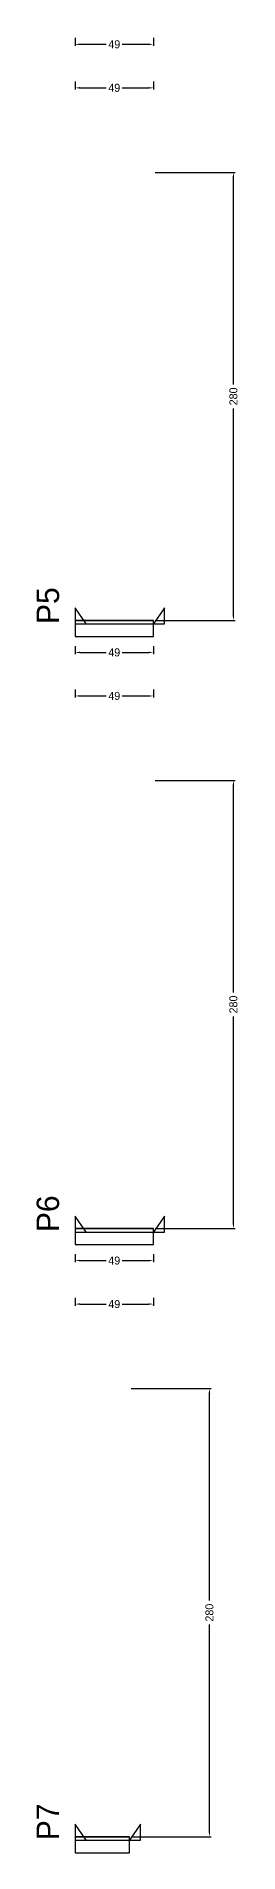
# Model space of a CAD drawing. Header units: centimetres. Extents: x -10500 to 4102, y -9886 to 295.
# Drawn here: x 3976 to 4102, y -2288 to -1153 of the extents above; entities that cross this region are included whole.
import ezdxf

# ---------------------------------------------------------------- set-up
doc = ezdxf.new("R2010")
doc.units = ezdxf.units.CM
for name, color, linetype in [('NOMENCLATURA', 7, 'Continuous'), ('SARR_2.2x10', 60, 'Continuous'), ('SARR_2.2x7', 40, 'Continuous')]:
    doc.layers.add(name, color=color, linetype=linetype)
doc.dimstyles.new('PAINEL-NOVA', dxfattribs={"dimtxt": 5, "dimasz": 3, "dimexe": 1, "dimexo": 1, "dimgap": 1, "dimtad": 1, "dimcen": 2.5, "dimazin": 3, "dimtfac": 1, "dimtmove": 0, "dimatfit": 3})

# ---------------------------------------------------------------- blocks, each defined once
blk = doc.blocks.new('_CLOSEDFILLED')
at = {"color": 0, "linetype": 'BYBLOCK'}
blk.add_solid([(-1, 0.16), (0, 0), (-1, -0.16)], dxfattribs=at)
blk = doc.blocks.new('*D99')
for p, q in [((4000, -1153.8), (4000, -1158.8)), ((4049, -1153.8), (4049, -1158.8)), ((4003, -1157.8), (4019.5, -1157.8)), ((4029.5, -1157.8), (4046, -1157.8))]:
    blk.add_line(p, q)
at = {"layer": 'Defpoints'}
for p in [(4000, -1152.8), (4049, -1152.8), (4000, -1157.8)]:
    blk.add_point(p, dxfattribs=at)
at = {"layer": 'SARR_2.2x10', "xscale": 3, "yscale": 3, "rotation": 180}
blk.add_blockref('_CLOSEDFILLED', (4000, -1157.8), dxfattribs=at)
at = {"layer": 'SARR_2.2x10', "xscale": 3, "yscale": 3}
blk.add_blockref('_CLOSEDFILLED', (4049, -1157.8), dxfattribs=at)
at = {"layer": 'SARR_2.2x10', "insert": (4024.5, -1157.8), "char_height": 5, "attachment_point": 5}
blk.add_mtext('49', dxfattribs=at)
blk = doc.blocks.new('*D104')
for p, q in [((4000, -1181), (4000, -1186)), ((4003, -1185), (4019.5, -1185)), ((4029.5, -1185), (4046, -1185)), ((4049, -1181), (4049, -1186))]:
    blk.add_line(p, q)
at = {"layer": 'Defpoints'}
for p in [(4000, -1180), (4049, -1180), (4000, -1185)]:
    blk.add_point(p, dxfattribs=at)
at = {"layer": 'SARR_2.2x10', "xscale": 3, "yscale": 3, "rotation": 180}
blk.add_blockref('_CLOSEDFILLED', (4000, -1185), dxfattribs=at)
at = {"layer": 'SARR_2.2x10', "xscale": 3, "yscale": 3}
blk.add_blockref('_CLOSEDFILLED', (4049, -1185), dxfattribs=at)
at = {"layer": 'SARR_2.2x10', "insert": (4024.5, -1185), "char_height": 5, "attachment_point": 5}
blk.add_mtext('49', dxfattribs=at)
blk = doc.blocks.new('*D125')
for p, q in [((4000, -1533.8), (4000, -1538.8)), ((4003, -1537.8), (4019.5, -1537.8)), ((4029.5, -1537.8), (4046, -1537.8)), ((4049, -1533.8), (4049, -1538.8))]:
    blk.add_line(p, q)
at = {"layer": 'Defpoints'}
for p in [(4000, -1532.8), (4000, -1537.8), (4049, -1532.8)]:
    blk.add_point(p, dxfattribs=at)
at = {"layer": 'SARR_2.2x10', "xscale": 3, "yscale": 3, "rotation": 180}
blk.add_blockref('_CLOSEDFILLED', (4000, -1537.8), dxfattribs=at)
at = {"layer": 'SARR_2.2x10', "xscale": 3, "yscale": 3}
blk.add_blockref('_CLOSEDFILLED', (4049, -1537.8), dxfattribs=at)
at = {"layer": 'SARR_2.2x10', "insert": (4024.5, -1537.8), "char_height": 5, "attachment_point": 5}
blk.add_mtext('49', dxfattribs=at)
blk = doc.blocks.new('*D126')
for p, q in [((4050, -1237.8), (4100, -1237.8)), ((4099, -1370.3), (4099, -1240.8)), ((4099, -1514.8), (4099, -1385.3)), ((4050, -1517.8), (4100, -1517.8))]:
    blk.add_line(p, q)
at = {"layer": 'Defpoints'}
for p in [(4049, -1237.8), (4049, -1517.8), (4099, -1517.8)]:
    blk.add_point(p, dxfattribs=at)
at = {"layer": 'SARR_2.2x10', "xscale": 3, "yscale": 3}
for p, rotation in [((4099, -1237.8), 90), ((4099, -1517.8), 270)]:
    blk.add_blockref('_CLOSEDFILLED', p, dxfattribs=dict(at, rotation=rotation))
at = {"layer": 'SARR_2.2x10', "insert": (4099, -1377.8), "char_height": 5, "attachment_point": 5, "rotation": 90}
blk.add_mtext('280', dxfattribs=at)
blk = doc.blocks.new('*D127')
for p, q in [((4050, -1237.8), (4100, -1237.8)), ((4099, -1370.3), (4099, -1240.8)), ((4099, -1514.8), (4099, -1385.3)), ((4050, -1517.8), (4100, -1517.8))]:
    blk.add_line(p, q)
at = {"layer": 'Defpoints'}
for p in [(4049, -1237.8), (4049, -1517.8), (4099, -1517.8)]:
    blk.add_point(p, dxfattribs=at)
at = {"layer": 'SARR_2.2x10', "xscale": 3, "yscale": 3}
for p, rotation in [((4099, -1237.8), 90), ((4099, -1517.8), 270)]:
    blk.add_blockref('_CLOSEDFILLED', p, dxfattribs=dict(at, rotation=rotation))
at = {"layer": 'SARR_2.2x10', "insert": (4099, -1377.8), "char_height": 5, "attachment_point": 5, "rotation": 90}
blk.add_mtext('280', dxfattribs=at)
blk = doc.blocks.new('*D128')
for p, q in [((4050, -1237.8), (4100, -1237.8)), ((4099, -1370.3), (4099, -1240.8)), ((4099, -1514.8), (4099, -1385.3)), ((4050, -1517.8), (4100, -1517.8))]:
    blk.add_line(p, q)
at = {"layer": 'Defpoints'}
for p in [(4049, -1237.8), (4049, -1517.8), (4099, -1517.8)]:
    blk.add_point(p, dxfattribs=at)
at = {"layer": 'SARR_2.2x10', "xscale": 3, "yscale": 3}
for p, rotation in [((4099, -1237.8), 90), ((4099, -1517.8), 270)]:
    blk.add_blockref('_CLOSEDFILLED', p, dxfattribs=dict(at, rotation=rotation))
at = {"layer": 'SARR_2.2x10', "insert": (4099, -1377.8), "char_height": 5, "attachment_point": 5, "rotation": 90}
blk.add_mtext('280', dxfattribs=at)
blk = doc.blocks.new('*D129')
for p, q in [((4050, -1237.8), (4100, -1237.8)), ((4099, -1370.3), (4099, -1240.8)), ((4099, -1514.8), (4099, -1385.3)), ((4050, -1517.8), (4100, -1517.8))]:
    blk.add_line(p, q)
at = {"layer": 'Defpoints'}
for p in [(4049, -1237.8), (4049, -1517.8), (4099, -1517.8)]:
    blk.add_point(p, dxfattribs=at)
at = {"layer": 'SARR_2.2x10', "xscale": 3, "yscale": 3}
for p, rotation in [((4099, -1237.8), 90), ((4099, -1517.8), 270)]:
    blk.add_blockref('_CLOSEDFILLED', p, dxfattribs=dict(at, rotation=rotation))
at = {"layer": 'SARR_2.2x10', "insert": (4099, -1377.8), "char_height": 5, "attachment_point": 5, "rotation": 90}
blk.add_mtext('280', dxfattribs=at)
blk = doc.blocks.new('*D130')
for p, q in [((4000, -1561), (4000, -1566)), ((4003, -1565), (4019.5, -1565)), ((4029.5, -1565), (4046, -1565)), ((4049, -1561), (4049, -1566))]:
    blk.add_line(p, q)
at = {"layer": 'Defpoints'}
for p in [(4000, -1560), (4000, -1565), (4049, -1560)]:
    blk.add_point(p, dxfattribs=at)
at = {"layer": 'SARR_2.2x10', "xscale": 3, "yscale": 3, "rotation": 180}
blk.add_blockref('_CLOSEDFILLED', (4000, -1565), dxfattribs=at)
at = {"layer": 'SARR_2.2x10', "xscale": 3, "yscale": 3}
blk.add_blockref('_CLOSEDFILLED', (4049, -1565), dxfattribs=at)
at = {"layer": 'SARR_2.2x10', "insert": (4024.5, -1565), "char_height": 5, "attachment_point": 5}
blk.add_mtext('49', dxfattribs=at)
blk = doc.blocks.new('GRA-E')
at = {"layer": 'SARR_2.2x7'}
blk.add_lwpolyline([(0, 0), (7, 0), (0, 10)], close=True, dxfattribs=at)
blk = doc.blocks.new('GRA-D')
at = {"layer": 'SARR_2.2x7'}
blk.add_lwpolyline([(0, 0), (7, 0), (7, 10)], close=True, dxfattribs=at)
blk = doc.blocks.new('*D151')
for p, q in [((4000, -1913.8), (4000, -1918.8)), ((4003, -1917.8), (4019.5, -1917.8)), ((4029.5, -1917.8), (4046, -1917.8)), ((4049, -1913.8), (4049, -1918.8))]:
    blk.add_line(p, q)
at = {"layer": 'Defpoints'}
for p in [(4000, -1912.8), (4000, -1917.8), (4049, -1912.8)]:
    blk.add_point(p, dxfattribs=at)
at = {"layer": 'SARR_2.2x10', "xscale": 3, "yscale": 3, "rotation": 180}
blk.add_blockref('_CLOSEDFILLED', (4000, -1917.8), dxfattribs=at)
at = {"layer": 'SARR_2.2x10', "xscale": 3, "yscale": 3}
blk.add_blockref('_CLOSEDFILLED', (4049, -1917.8), dxfattribs=at)
at = {"layer": 'SARR_2.2x10', "insert": (4024.5, -1917.8), "char_height": 5, "attachment_point": 5}
blk.add_mtext('49', dxfattribs=at)
blk = doc.blocks.new('*D152')
for p, q in [((4050, -1617.8), (4100, -1617.8)), ((4099, -1750.3), (4099, -1620.8)), ((4099, -1894.8), (4099, -1765.3)), ((4050, -1897.8), (4100, -1897.8))]:
    blk.add_line(p, q)
at = {"layer": 'Defpoints'}
for p in [(4049, -1617.8), (4049, -1897.8), (4099, -1897.8)]:
    blk.add_point(p, dxfattribs=at)
at = {"layer": 'SARR_2.2x10', "xscale": 3, "yscale": 3}
for p, rotation in [((4099, -1617.8), 90), ((4099, -1897.8), 270)]:
    blk.add_blockref('_CLOSEDFILLED', p, dxfattribs=dict(at, rotation=rotation))
at = {"layer": 'SARR_2.2x10', "insert": (4099, -1757.8), "char_height": 5, "attachment_point": 5, "rotation": 90}
blk.add_mtext('280', dxfattribs=at)
blk = doc.blocks.new('*D153')
for p, q in [((4050, -1617.8), (4100, -1617.8)), ((4099, -1750.3), (4099, -1620.8)), ((4099, -1894.8), (4099, -1765.3)), ((4050, -1897.8), (4100, -1897.8))]:
    blk.add_line(p, q)
at = {"layer": 'Defpoints'}
for p in [(4049, -1617.8), (4049, -1897.8), (4099, -1897.8)]:
    blk.add_point(p, dxfattribs=at)
at = {"layer": 'SARR_2.2x10', "xscale": 3, "yscale": 3}
for p, rotation in [((4099, -1617.8), 90), ((4099, -1897.8), 270)]:
    blk.add_blockref('_CLOSEDFILLED', p, dxfattribs=dict(at, rotation=rotation))
at = {"layer": 'SARR_2.2x10', "insert": (4099, -1757.8), "char_height": 5, "attachment_point": 5, "rotation": 90}
blk.add_mtext('280', dxfattribs=at)
blk = doc.blocks.new('*D154')
for p, q in [((4050, -1617.8), (4100, -1617.8)), ((4099, -1750.3), (4099, -1620.8)), ((4099, -1894.8), (4099, -1765.3)), ((4050, -1897.8), (4100, -1897.8))]:
    blk.add_line(p, q)
at = {"layer": 'Defpoints'}
for p in [(4049, -1617.8), (4049, -1897.8), (4099, -1897.8)]:
    blk.add_point(p, dxfattribs=at)
at = {"layer": 'SARR_2.2x10', "xscale": 3, "yscale": 3}
for p, rotation in [((4099, -1617.8), 90), ((4099, -1897.8), 270)]:
    blk.add_blockref('_CLOSEDFILLED', p, dxfattribs=dict(at, rotation=rotation))
at = {"layer": 'SARR_2.2x10', "insert": (4099, -1757.8), "char_height": 5, "attachment_point": 5, "rotation": 90}
blk.add_mtext('280', dxfattribs=at)
blk = doc.blocks.new('*D155')
for p, q in [((4050, -1617.8), (4100, -1617.8)), ((4099, -1750.3), (4099, -1620.8)), ((4099, -1894.8), (4099, -1765.3)), ((4050, -1897.8), (4100, -1897.8))]:
    blk.add_line(p, q)
at = {"layer": 'Defpoints'}
for p in [(4049, -1617.8), (4049, -1897.8), (4099, -1897.8)]:
    blk.add_point(p, dxfattribs=at)
at = {"layer": 'SARR_2.2x10', "xscale": 3, "yscale": 3}
for p, rotation in [((4099, -1617.8), 90), ((4099, -1897.8), 270)]:
    blk.add_blockref('_CLOSEDFILLED', p, dxfattribs=dict(at, rotation=rotation))
at = {"layer": 'SARR_2.2x10', "insert": (4099, -1757.8), "char_height": 5, "attachment_point": 5, "rotation": 90}
blk.add_mtext('280', dxfattribs=at)
blk = doc.blocks.new('*D156')
for p, q in [((4000, -1941), (4000, -1946)), ((4003, -1945), (4019.5, -1945)), ((4029.5, -1945), (4046, -1945)), ((4049, -1941), (4049, -1946))]:
    blk.add_line(p, q)
at = {"layer": 'Defpoints'}
for p in [(4000, -1940), (4049, -1940), (4000, -1945)]:
    blk.add_point(p, dxfattribs=at)
at = {"layer": 'SARR_2.2x10', "xscale": 3, "yscale": 3, "rotation": 180}
blk.add_blockref('_CLOSEDFILLED', (4000, -1945), dxfattribs=at)
at = {"layer": 'SARR_2.2x10', "xscale": 3, "yscale": 3}
blk.add_blockref('_CLOSEDFILLED', (4049, -1945), dxfattribs=at)
at = {"layer": 'SARR_2.2x10', "insert": (4024.5, -1945), "char_height": 5, "attachment_point": 5}
blk.add_mtext('49', dxfattribs=at)
blk = doc.blocks.new('*D178')
for p, q in [((4035, -1997.8), (4085, -1997.8)), ((4084, -2130.3), (4084, -2000.8)), ((4084, -2274.8), (4084, -2145.3)), ((4035, -2277.8), (4085, -2277.8))]:
    blk.add_line(p, q)
at = {"layer": 'Defpoints'}
for p in [(4034, -1997.8), (4034, -2277.8), (4084, -2277.8)]:
    blk.add_point(p, dxfattribs=at)
at = {"layer": 'SARR_2.2x10', "xscale": 3, "yscale": 3}
for p, rotation in [((4084, -1997.8), 90), ((4084, -2277.8), 270)]:
    blk.add_blockref('_CLOSEDFILLED', p, dxfattribs=dict(at, rotation=rotation))
at = {"layer": 'SARR_2.2x10', "insert": (4084, -2137.8), "char_height": 5, "attachment_point": 5, "rotation": 90}
blk.add_mtext('280', dxfattribs=at)
blk = doc.blocks.new('*D179')
for p, q in [((4035, -1997.8), (4085, -1997.8)), ((4084, -2130.3), (4084, -2000.8)), ((4084, -2274.8), (4084, -2145.3)), ((4035, -2277.8), (4085, -2277.8))]:
    blk.add_line(p, q)
at = {"layer": 'Defpoints'}
for p in [(4034, -1997.8), (4034, -2277.8), (4084, -2277.8)]:
    blk.add_point(p, dxfattribs=at)
at = {"layer": 'SARR_2.2x10', "xscale": 3, "yscale": 3}
for p, rotation in [((4084, -1997.8), 90), ((4084, -2277.8), 270)]:
    blk.add_blockref('_CLOSEDFILLED', p, dxfattribs=dict(at, rotation=rotation))
at = {"layer": 'SARR_2.2x10', "insert": (4084, -2137.8), "char_height": 5, "attachment_point": 5, "rotation": 90}
blk.add_mtext('280', dxfattribs=at)
blk = doc.blocks.new('*D180')
for p, q in [((4035, -1997.8), (4085, -1997.8)), ((4084, -2130.3), (4084, -2000.8)), ((4084, -2274.8), (4084, -2145.3)), ((4035, -2277.8), (4085, -2277.8))]:
    blk.add_line(p, q)
at = {"layer": 'Defpoints'}
for p in [(4034, -1997.8), (4034, -2277.8), (4084, -2277.8)]:
    blk.add_point(p, dxfattribs=at)
at = {"layer": 'SARR_2.2x10', "xscale": 3, "yscale": 3}
for p, rotation in [((4084, -1997.8), 90), ((4084, -2277.8), 270)]:
    blk.add_blockref('_CLOSEDFILLED', p, dxfattribs=dict(at, rotation=rotation))
at = {"layer": 'SARR_2.2x10', "insert": (4084, -2137.8), "char_height": 5, "attachment_point": 5, "rotation": 90}
blk.add_mtext('280', dxfattribs=at)
blk = doc.blocks.new('*D181')
for p, q in [((4035, -1997.8), (4085, -1997.8)), ((4084, -2130.3), (4084, -2000.8)), ((4084, -2274.8), (4084, -2145.3)), ((4035, -2277.8), (4085, -2277.8))]:
    blk.add_line(p, q)
at = {"layer": 'Defpoints'}
for p in [(4034, -1997.8), (4034, -2277.8), (4084, -2277.8)]:
    blk.add_point(p, dxfattribs=at)
at = {"layer": 'SARR_2.2x10', "xscale": 3, "yscale": 3}
for p, rotation in [((4084, -1997.8), 90), ((4084, -2277.8), 270)]:
    blk.add_blockref('_CLOSEDFILLED', p, dxfattribs=dict(at, rotation=rotation))
at = {"layer": 'SARR_2.2x10', "insert": (4084, -2137.8), "char_height": 5, "attachment_point": 5, "rotation": 90}
blk.add_mtext('280', dxfattribs=at)

msp = doc.modelspace()

# ---------------------------------------------------------------- linework, layer by layer
at = {"layer": 'SARR_2.2x10'}
for p, q in [((4049, -1517.8), (4000, -1517.8)), ((4000, -1517.8), (4000, -1527.8)), ((4049, -1527.8), (4049, -1517.8)), ((4000, -1527.8), (4049, -1527.8)), ((4049, -1897.8), (4000, -1897.8)), ((4000, -1897.8), (4000, -1907.8)), ((4049, -1907.8), (4049, -1897.8)), ((4000, -1907.8), (4049, -1907.8)), ((4034, -2277.8), (4000, -2277.8)), ((4000, -2277.8), (4000, -2287.8)), ((4034, -2287.8), (4034, -2277.8)), ((4000, -2287.8), (4034, -2287.8))]:
    msp.add_line(p, q, dxfattribs=at)
at = {"layer": 'SARR_2.2x7'}
for p, q in [((4049, -1517.8), (4000, -1517.8)), ((4000, -1517.8), (4000, -1520)), ((4000, -1517.8), (4007, -1517.8)), ((4000, -1517.8), (4007, -1517.8)), ((4000, -1517.8), (4007, -1517.8)), ((4000, -1517.8), (4007, -1517.8)), ((4000, -1520), (4049, -1520)), ((4007, -1517.8), (4049, -1517.8)), ((4007, -1517.8), (4049, -1517.8)), ((4007, -1517.8), (4049, -1517.8)), ((4007, -1517.8), (4049, -1517.8)), ((4049, -1520), (4049, -1517.8)), ((4049, -1897.8), (4000, -1897.8)), ((4000, -1897.8), (4000, -1900)), ((4000, -1897.8), (4007, -1897.8)), ((4000, -1897.8), (4007, -1897.8)), ((4000, -1897.8), (4007, -1897.8)), ((4000, -1897.8), (4007, -1897.8)), ((4000, -1900), (4049, -1900)), ((4007, -1897.8), (4049, -1897.8)), ((4007, -1897.8), (4049, -1897.8)), ((4007, -1897.8), (4049, -1897.8)), ((4007, -1897.8), (4049, -1897.8)), ((4049, -1900), (4049, -1897.8)), ((4034, -2277.8), (4000, -2277.8)), ((4000, -2277.8), (4000, -2280)), ((4000, -2277.8), (4007, -2277.8)), ((4000, -2277.8), (4007, -2277.8)), ((4000, -2277.8), (4007, -2277.8)), ((4000, -2277.8), (4007, -2277.8)), ((4000, -2280), (4034, -2280)), ((4007, -2277.8), (4034, -2277.8)), ((4007, -2277.8), (4034, -2277.8)), ((4007, -2277.8), (4034, -2277.8)), ((4007, -2277.8), (4034, -2277.8)), ((4034, -2280), (4034, -2277.8))]:
    msp.add_line(p, q, dxfattribs=at)

# ---------------------------------------------------------------- block references
for name, p in [('GRA-E', (4000, -1520)), ('GRA-D', (4049, -1520)), ('GRA-E', (4000, -1900)), ('GRA-D', (4049, -1900)), ('GRA-E', (4000, -2280)), ('GRA-D', (4034, -2280))]:
    msp.add_blockref(name, p, dxfattribs=at)

# ---------------------------------------------------------------- texts
at = {"layer": 'NOMENCLATURA'}
for s, p in [('P5', (3990, -1520)), ('P6', (3990, -1900)), ('P7', (3990, -2280))]:
    msp.add_text(s, height=14, rotation=90, dxfattribs=at).set_placement(p)

# ---------------------------------------------------------------- dimensions: what is measured, and where the dimension line sits
at = {"layer": 'SARR_2.2x10'}
for base, p1, p2, picture, middle in [((4000, -1157.8), (4000, -1152.8), (4049, -1152.8), '*D99', (4024.5, -1157.8)), ((4000, -1185), (4000, -1180), (4049, -1180), '*D104', (4024.5, -1185)), ((4000, -1537.8), (4000, -1532.8), (4049, -1532.8), '*D125', (4024.5, -1537.8)), ((4000, -1565), (4000, -1560), (4049, -1560), '*D130', (4024.5, -1565)), ((4000, -1917.8), (4000, -1912.8), (4049, -1912.8), '*D151', (4024.5, -1917.8)), ((4000, -1945), (4000, -1940), (4049, -1940), '*D156', (4024.5, -1945))]:
    dim = msp.add_linear_dim(base=base, p1=p1, p2=p2, dimstyle='PAINEL-NOVA', dxfattribs=at)
    dim.commit()
    dim.dimension.update_dxf_attribs({"geometry": picture, "text_midpoint": middle})
for base, p1, p2, picture, middle in [((4099, -1517.8), (4049, -1517.8), (4049, -1237.8), '*D126', (4099, -1377.8)), ((4099, -1517.8), (4049, -1517.8), (4049, -1237.8), '*D127', (4099, -1377.8)), ((4099, -1517.8), (4049, -1517.8), (4049, -1237.8), '*D128', (4099, -1377.8)), ((4099, -1517.8), (4049, -1517.8), (4049, -1237.8), '*D129', (4099, -1377.8)), ((4099, -1897.8), (4049, -1897.8), (4049, -1617.8), '*D152', (4099, -1757.8)), ((4099, -1897.8), (4049, -1897.8), (4049, -1617.8), '*D153', (4099, -1757.8)), ((4099, -1897.8), (4049, -1897.8), (4049, -1617.8), '*D154', (4099, -1757.8)), ((4099, -1897.8), (4049, -1897.8), (4049, -1617.8), '*D155', (4099, -1757.8)), ((4084, -2277.8), (4034, -2277.8), (4034, -1997.8), '*D178', (4084, -2137.8)), ((4084, -2277.8), (4034, -2277.8), (4034, -1997.8), '*D179', (4084, -2137.8)), ((4084, -2277.8), (4034, -2277.8), (4034, -1997.8), '*D180', (4084, -2137.8)), ((4084, -2277.8), (4034, -2277.8), (4034, -1997.8), '*D181', (4084, -2137.8))]:
    dim = msp.add_linear_dim(base=base, p1=p1, p2=p2, angle=90, dimstyle='PAINEL-NOVA', dxfattribs=at)
    dim.commit()
    dim.dimension.update_dxf_attribs({"geometry": picture, "text_midpoint": middle})

doc.saveas('drawing.dxf')
